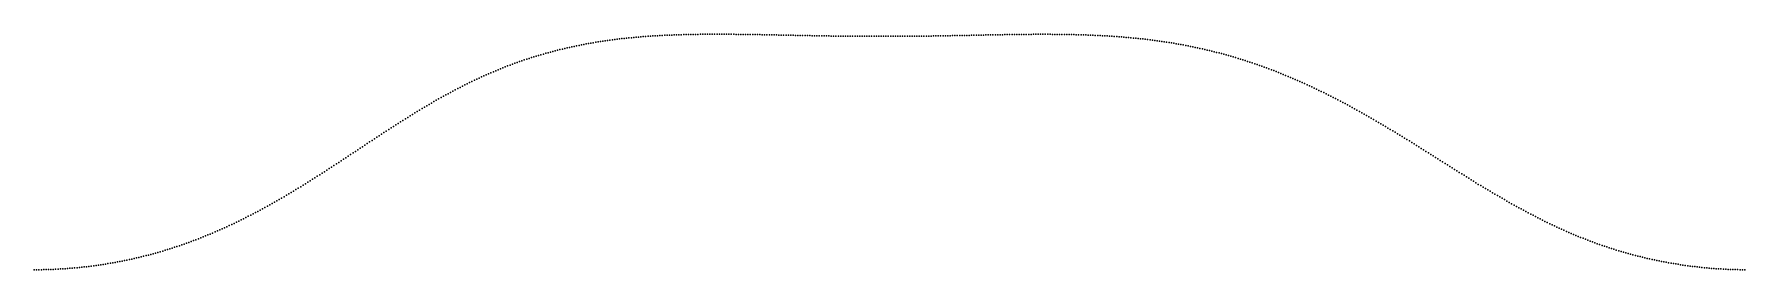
# Model space of a CAD drawing. Header units: metres. Extents: x 0 to 360, y 0 to 49.
import ezdxf

# ---------------------------------------------------------------- set-up
doc = ezdxf.new("R2010")
doc.units = ezdxf.units.M

msp = doc.modelspace()

# ---------------------------------------------------------------- linework, layer by layer
for p in [(113, 46.8182), (113.5, 46.9251), (114, 47.0292), (114.5, 47.1309), (115, 47.2302), (115.5, 47.3268), (116, 47.4206), (116.5, 47.5118), (117, 47.6008), (117.5, 47.6872), (118, 47.7714), (118.5, 47.8531), (119, 47.9323), (119.5, 48.0091), (120, 48.0836), (120.5, 48.1556), (121, 48.2251), (121.5, 48.2927), (122, 48.3575), (122.5, 48.42), (123, 48.4802), (123.5, 48.5381), (124, 48.5935), (124.5, 48.6468), (125, 48.698), (125.5, 48.7473), (126, 48.7944), (126.5, 48.8395), (127, 48.8825), (127.5, 48.9235), (128, 48.9628), (128.5, 49.0006), (129, 49.0366), (129.5, 49.0705), (130, 49.1027), (130.5, 49.1331), (131, 49.1616), (131.5, 49.1884), (132, 49.2146), (132.5, 49.239), (133, 49.262), (133.5, 49.2835), (134, 49.3036), (134.5, 49.3223), (135, 49.3397), (135.5, 49.3558), (136, 49.3709), (136.5, 49.3845), (137, 49.3971), (137.5, 49.4086), (138, 49.4187), (138.5, 49.4278), (139, 49.4358), (139.5, 49.4428), (140, 49.449), (140.5, 49.4542), (141, 49.4585), (141.5, 49.4619), (142, 49.4647), (142.5, 49.467), (143, 49.4684), (143.5, 49.4691), (144, 49.4691), (144.5, 49.4682), (145, 49.4663), (145.5, 49.464), (146, 49.4612), (146.5, 49.4576), (147, 49.4532), (147.5, 49.448), (148, 49.4426), (148.5, 49.4368), (149, 49.4308), (149.5, 49.4245), (150, 49.4176), (150.5, 49.4106), (151, 49.4034), (151.5, 49.3958), (152, 49.3878), (152.5, 49.3797), (153, 49.3714), (153.5, 49.3625), (154, 49.3536), (154.5, 49.3442), (155, 49.3346), (155.5, 49.3246), (156, 49.3145), (156.5, 49.3045), (157, 49.2942), (157.5, 49.2839), (158, 49.2734), (158.5, 49.2629), (159, 49.2528), (159.5, 49.2429), (160, 49.2328), (160.5, 49.2229), (161, 49.213), (161.5, 49.2034), (162, 49.1937), (162.5, 49.1844), (163, 49.1748), (163.5, 49.1652), (164, 49.1557), (164.5, 49.1466), (165, 49.1375), (165.5, 49.1285), (166, 49.1196), (166.5, 49.111), (167, 49.103), (167.5, 49.0952), (168, 49.0878), (168.5, 49.0806), (169, 49.0739), (169.5, 49.0675), (170, 49.0617), (170.5, 49.0566), (171, 49.0517), (171.5, 49.0486), (172, 49.0487), (172.5, 49.0487), (173, 49.0487), (173.5, 49.0487), (174, 49.0487), (174.5, 49.0486), (175, 49.0487), (175.5, 49.0487), (176, 49.0487), (176.5, 49.0487), (177, 49.0487), (177.5, 49.0489), (178, 49.0493), (178.5, 49.0494), (179, 49.0494), (179.5, 49.0494), (180, 49.0494), (180.5, 49.0494), (181, 49.0494), (181.5, 49.0495), (182, 49.0495), (182.5, 49.0495), (183, 49.0495), (183.5, 49.0496), (184, 49.0495), (184.5, 49.0499), (185, 49.0528), (185.5, 49.0579), (186, 49.0632), (186.5, 49.0687), (187, 49.0745), (187.5, 49.0809), (188, 49.0879), (188.5, 49.095), (189, 49.1026), (189.5, 49.1106), (190, 49.1189), (190.5, 49.1273), (191, 49.1362), (191.5, 49.1451), (192, 49.1542), (192.5, 49.1643), (193, 49.1749), (193.5, 49.1832), (194, 49.1897), (194.5, 49.1989), (195, 49.2072), (195.5, 49.2166), (196, 49.2273), (196.5, 49.2379), (197, 49.2486), (197.5, 49.2595), (198, 49.2704), (198.5, 49.2811), (199, 49.292), (199.5, 49.3025), (200, 49.3128), (200.5, 49.3224), (201, 49.3318), (201.5, 49.341), (202, 49.3504), (202.5, 49.3595), (203, 49.3683), (203.5, 49.3766), (204, 49.3844), (204.5, 49.392), (205, 49.3995), (205.5, 49.4064), (206, 49.4128), (206.5, 49.4188), (207, 49.4245), (207.5, 49.4298), (208, 49.4343), (208.5, 49.4384), (209, 49.4421), (209.5, 49.4454), (210, 49.4482), (210.5, 49.4502), (211, 49.4516), (211.5, 49.4524), (212, 49.4527), (212.5, 49.4527), (213, 49.4516), (213.5, 49.4497), (214, 49.447), (214.5, 49.4434), (215, 49.439), (215.5, 49.4343), (216, 49.4289), (216.5, 49.4227), (217, 49.4156), (217.5, 49.407), (218, 49.3971), (218.5, 49.3861), (219, 49.3739), (219.5, 49.3608), (220, 49.3461), (220.5, 49.3302), (221, 49.3132), (221.5, 49.2948), (222, 49.2754), (222.5, 49.2548), (223, 49.2329), (223.5, 49.2099), (224, 49.1854), (224.5, 49.1593), (225, 49.1314), (225.5, 49.102), (226, 49.0716), (226.5, 49.0393), (227, 49.0052), (227.5, 48.9698), (228, 48.9325), (228.5, 48.8935), (229, 48.8531), (229.5, 48.8117), (230, 48.7686), (230.5, 48.7236), (231, 48.6767), (231.5, 48.6278), (232, 48.5768), (232.5, 48.524), (233, 48.4691), (233.5, 48.4122), (234, 48.3532), (234.5, 48.2924), (235, 48.2294), (235.5, 48.1641), (236, 48.0969), (236.5, 48.028), (237, 47.9571), (237.5, 47.8836), (238, 47.8075), (238.5, 47.7292), (239, 47.6485), (239.5, 47.5655), (240, 47.4804), (240.5, 47.3926), (241, 47.3025), (241.5, 47.2103), (242, 47.1151), (242.5, 47.0178), (243, 46.9185), (243.5, 46.8168), (100.5, 43.1814), (101, 43.3654), (101.5, 43.5461), (102, 43.7231), (102.5, 43.8973), (103, 44.0679), (103.5, 44.2352), (104, 44.3993), (104.5, 44.5601), (105, 44.718), (105.5, 44.8724), (106, 45.0232), (106.5, 45.1714), (107, 45.3163), (107.5, 45.4577), (108, 45.5963), (108.5, 45.7317), (109, 45.8639), (109.5, 45.9932), (110, 46.1196), (110.5, 46.2431), (111, 46.3639), (111.5, 46.4818), (112, 46.5966), (112.5, 46.7087), (244, 46.7127), (244.5, 46.6063), (245, 46.4973), (245.5, 46.3858), (246, 46.2714), (246.5, 46.1548), (247, 46.0356), (247.5, 45.9136), (248, 45.7891), (248.5, 45.6622), (249, 45.5336), (249.5, 45.4024), (250, 45.2667), (250.5, 45.1297), (251, 44.9905), (251.5, 44.8485), (252, 44.7032), (252.5, 44.5553), (253, 44.4044), (253.5, 44.251), (254, 44.0951), (254.5, 43.9361), (255, 43.7742), (255.5, 43.6098), (256, 43.4426), (256.5, 43.2724), (92, 39.5487), (92.5, 39.7882), (93, 40.0249), (93.5, 40.2585), (94, 40.4883), (94.5, 40.7149), (95, 40.9383), (95.5, 41.1584), (96, 41.3754), (96.5, 41.5893), (97, 41.7999), (97.5, 42.0072), (98, 42.2113), (98.5, 42.4123), (99, 42.6097), (99.5, 42.8038), (100, 42.9943), (257, 43.0996), (257.5, 42.9245), (258, 42.7465), (258.5, 42.5661), (259, 42.3828), (259.5, 42.1972), (260, 42.0093), (260.5, 41.8184), (261, 41.6244), (261.5, 41.4282), (262, 41.229), (262.5, 41.0265), (263, 40.8216), (263.5, 40.6141), (264, 40.4036), (264.5, 40.1903), (265, 39.9748), (265.5, 39.7567), (85.5, 36.1588), (86, 36.4374), (86.5, 36.7129), (87, 36.9853), (87.5, 37.2552), (88, 37.5217), (88.5, 37.7851), (89, 38.0459), (89.5, 38.3041), (90, 38.5594), (90.5, 38.8116), (91, 39.0604), (91.5, 39.3059), (266, 39.5359), (266.5, 39.3129), (267, 39.0875), (267.5, 38.8595), (268, 38.6292), (268.5, 38.3963), (269, 38.1608), (269.5, 37.923), (270, 37.6832), (270.5, 37.4413), (271, 37.1968), (271.5, 36.9493), (272, 36.6999), (272.5, 36.4478), (273, 36.1935), (79.5, 32.625), (80, 32.9324), (80.5, 33.2373), (81, 33.5398), (81.5, 33.8404), (82, 34.1387), (82.5, 34.4354), (83, 34.7295), (83.5, 35.0205), (84, 35.3092), (84.5, 35.5953), (85, 35.8782), (273.5, 35.9365), (274, 35.6778), (274.5, 35.4169), (275, 35.153), (275.5, 34.8865), (276, 34.6185), (276.5, 34.3486), (277, 34.076), (277.5, 33.8011), (278, 33.5244), (278.5, 33.2458), (279, 32.9657), (279.5, 32.6831), (280, 32.3981), (73.5, 28.8102), (74, 29.1357), (74.5, 29.4604), (75, 29.7821), (75.5, 30.1027), (76, 30.4244), (76.5, 30.7439), (77, 31.0612), (77.5, 31.3773), (78, 31.6928), (78.5, 32.005), (79, 32.3159), (280.5, 32.1115), (281, 31.8237), (281.5, 31.5343), (282, 31.2436), (282.5, 30.9515), (283, 30.6579), (283.5, 30.3634), (284, 30.0676), (284.5, 29.7704), (285, 29.4725), (285.5, 29.1743), (286, 28.8742), (68, 25.1899), (68.5, 25.5205), (69, 25.8523), (69.5, 26.1823), (70, 26.5131), (70.5, 26.8427), (71, 27.1725), (71.5, 27.5009), (72, 27.8298), (72.5, 28.158), (73, 28.4847), (286.5, 28.5726), (287, 28.2697), (287.5, 27.9656), (288, 27.66), (288.5, 27.3537), (289, 27.0457), (289.5, 26.7373), (290, 26.4272), (290.5, 26.1157), (291, 25.8033), (291.5, 25.49), (292, 25.1761), (63, 21.891), (63.5, 22.2185), (64, 22.5471), (64.5, 22.8752), (65, 23.2047), (65.5, 23.5349), (66, 23.8655), (66.5, 24.1967), (67, 24.5269), (67.5, 24.8589), (292.5, 24.8623), (293, 24.5485), (293.5, 24.2344), (294, 23.9202), (294.5, 23.605), (295, 23.2902), (295.5, 22.9749), (296, 22.6595), (296.5, 22.3445), (297, 22.0297), (297.5, 21.7153), (57, 18.0564), (57.5, 18.3693), (58, 18.6828), (58.5, 18.9973), (59, 19.3132), (59.5, 19.6309), (60, 19.9506), (60.5, 20.2712), (61, 20.5922), (61.5, 20.9146), (62, 21.2399), (62.5, 21.5658), (298, 21.4002), (298.5, 21.0848), (299, 20.77), (299.5, 20.4574), (300, 20.1461), (300.5, 19.8342), (301, 19.5229), (301.5, 19.2135), (302, 18.9047), (302.5, 18.5963), (303, 18.2899), (51, 14.4703), (51.5, 14.7591), (52, 15.0509), (52.5, 15.3386), (53, 15.634), (53.5, 15.9299), (54, 16.2276), (54.5, 16.5278), (55, 16.8307), (55.5, 17.1346), (56, 17.439), (56.5, 17.7468), (303.5, 17.9298), (304, 17.6794), (304.5, 17.3771), (305, 17.075), (305.5, 16.7755), (306, 16.4769), (306.5, 16.1804), (307, 15.8858), (307.5, 15.5928), (308, 15.3019), (308.5, 15.0123), (309, 14.7246), (309.5, 14.4393), (44.5, 10.9702), (45, 11.2235), (45.5, 11.4797), (46, 11.7392), (46.5, 12.0006), (47, 12.2648), (47.5, 12.5315), (48, 12.801), (48.5, 13.0726), (49, 13.3465), (49.5, 13.6246), (50, 13.9035), (50.5, 14.1857), (310, 14.155), (310.5, 13.8733), (311, 13.5927), (311.5, 13.3144), (312, 13.0381), (312.5, 12.765), (313, 12.4938), (313.5, 12.2257), (314, 11.9602), (314.5, 11.6966), (315, 11.4359), (315.5, 11.1779), (316, 10.9227), (36.5, 7.3048), (37, 7.5117), (37.5, 7.7218), (38, 7.9341), (38.5, 8.1495), (39, 8.3684), (39.5, 8.59), (40, 8.8147), (40.5, 9.042), (41, 9.2727), (41.5, 9.5065), (42, 9.743), (42.5, 9.9826), (43, 10.2249), (43.5, 10.4706), (44, 10.7196), (316.5, 10.669), (317, 10.4188), (317.5, 10.1708), (318, 9.925), (318.5, 9.6818), (319, 9.4423), (319.5, 9.2055), (320, 8.9724), (320.5, 8.7418), (321, 8.5141), (321.5, 8.2897), (322, 8.0677), (322.5, 7.849), (323, 7.6334), (323.5, 7.4206), (324, 7.2113), (26, 3.646), (26.5, 3.7904), (27, 3.9376), (27.5, 4.0878), (28, 4.2399), (28.5, 4.3974), (29, 4.5566), (29.5, 4.7186), (30, 4.884), (30.5, 5.0522), (31, 5.2237), (31.5, 5.3977), (32, 5.5744), (32.5, 5.7549), (33, 5.938), (33.5, 6.1242), (34, 6.3138), (34.5, 6.5065), (35, 6.702), (35.5, 6.9003), (36, 7.1015), (324.5, 7.0053), (325, 6.8024), (325.5, 6.6027), (326, 6.4069), (326.5, 6.2141), (327, 6.0244), (327.5, 5.838), (328, 5.655), (328.5, 5.4751), (329, 5.2881), (329.5, 5.1246), (330, 4.9541), (330.5, 4.7866), (331, 4.6222), (331.5, 4.4609), (332, 4.3025), (332.5, 4.1357), (333, 3.9944), (333.5, 3.8447), (334, 3.6984), (0, 0), (0.5, 0.0027), (1, 0.0059), (1.5, 0.0139), (2, 0.0238), (2.5, 0.0366), (3, 0.0517), (3.5, 0.0695), (4, 0.0898), (4.5, 0.1127), (5, 0.1383), (5.5, 0.1664), (6, 0.197), (6.5, 0.2301), (7, 0.2659), (7.5, 0.3045), (8, 0.3397), (8.5, 0.3835), (9, 0.43), (9.5, 0.4791), (10, 0.531), (10.5, 0.5855), (11, 0.6428), (11.5, 0.7027), (12, 0.7653), (12.5, 0.8307), (13, 0.9013), (13.5, 0.9695), (14, 1.0452), (14.5, 1.1193), (15, 1.2), (15.5, 1.2814), (16, 1.3646), (16.5, 1.4518), (17, 1.5432), (17.5, 1.6347), (18, 1.7303), (18.5, 1.8288), (19, 1.9306), (19.5, 2.034), (20, 2.1412), (20.5, 2.2508), (21, 2.3633), (21.5, 2.4784), (22, 2.5966), (22.5, 2.7176), (23, 2.8416), (23.5, 2.9684), (24, 3.098), (24.5, 3.2306), (25, 3.3664), (25.5, 3.5046), (334.5, 3.5551), (335, 3.4148), (335.5, 3.2776), (336, 3.1434), (336.5, 3.0123), (337, 2.8843), (337.5, 2.7591), (338, 2.6247), (338.5, 2.5176), (339, 2.401), (339.5, 2.2874), (340, 2.1766), (340.5, 2.0689), (341, 1.9635), (341.5, 1.8612), (342, 1.7617), (342.5, 1.6652), (343, 1.5713), (343.5, 1.4801), (344, 1.3917), (344.5, 1.3058), (345, 1.2226), (345.5, 1.1421), (346, 1.0641), (346.5, 0.9891), (347, 0.917), (347.5, 0.8476), (348, 0.7807), (348.5, 0.7168), (349, 0.6557), (349.5, 0.5973), (350, 0.5414), (350.5, 0.4884), (351, 0.4383), (351.5, 0.3907), (352, 0.3421), (352.5, 0.3006), (353, 0.2643), (353.5, 0.2275), (354, 0.1921), (354.5, 0.162), (355, 0.1332), (355.5, 0.1074), (356, 0.0853), (356.5, 0.0642), (357, 0.0479), (357.5, 0.0319), (358, 0.0213), (358.5, 0.011), (359, 0.0053), (359.5, 0.0009)]:
    msp.add_point(p)

doc.saveas('drawing.dxf')
